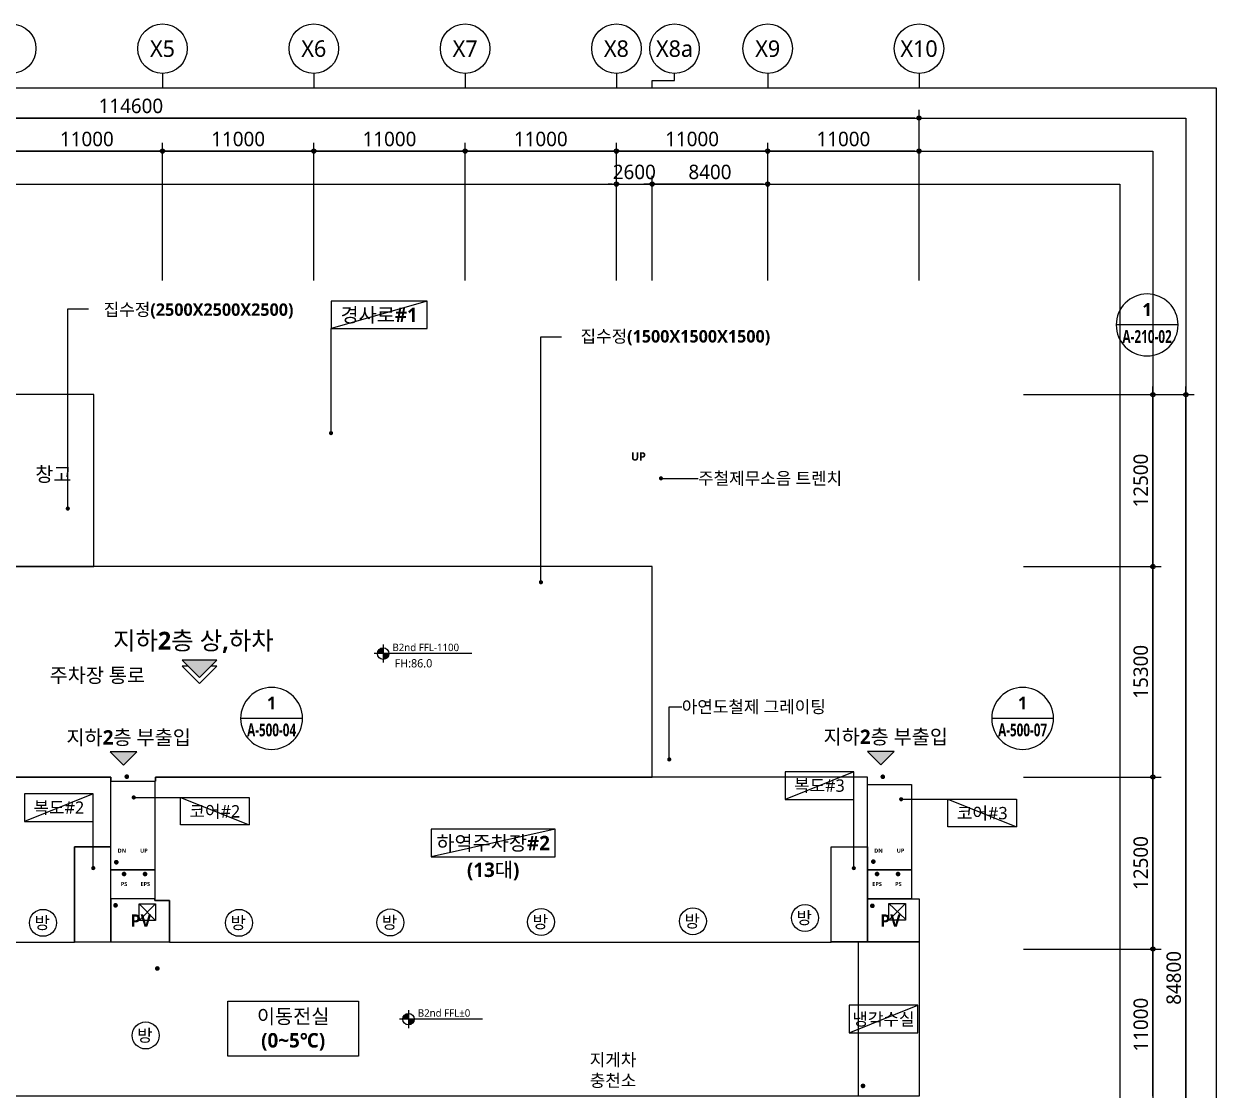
# Model space of a CAD drawing. Header units: millimetres. Extents: x -867282 to 190005487, y -1022614 to 455456909.
# Drawn here: x 369301 to 455982, y 92157 to 169666 of the extents above; entities that cross this region are included whole.
import ezdxf
from ezdxf.enums import TextEntityAlignment as Align

# ---------------------------------------------------------------- set-up
doc = ezdxf.new("R2010")
doc.units = ezdxf.units.MM
doc.header["$LTSCALE"] = 400
doc.header["$MEASUREMENT"] = 0
doc.header["$PDSIZE"] = -10
doc.layers.get('0').update_dxf_attribs({"linetype": 'CONTINUOUS'})
doc.layers.get('Defpoints').update_dxf_attribs({"color": 153, "linetype": 'CONTINUOUS'})
for name, color, linetype in [('A-ANNO-ENT', 1, 'CONTINUOUS'), ('A-ANNO-GRA1', 7, 'CONTINUOUS'), ('A-ANNO-PONT', 7, 'CONTINUOUS'), ('A-ANNO-TEXT1', 7, 'CONTINUOUS'), ('A-ANNO-TEXT2', 3, 'CONTINUOUS'), ('A-FLOR-MARK-ARCH', 1, 'CONTINUOUS'), ('A-ST-AXIS-BUB', 7, 'CONTINUOUS'), ('A-ST-AXIS-DIM', 7, 'CONTINUOUS'), ('AA-MKXS', 3, 'CONTINUOUS')]:
    doc.layers.add(name, color=color, linetype=linetype)
doc.layers.add('Defpoint', color=161, linetype='CONTINUOUS', plot=False)
doc.layers.add('면적', color=210, linetype='CONTINUOUS', plot=False)
doc.styles.add('2020음성 1차', font='')
doc.styles.add('SAMOO', font='romans.shx', dxfattribs={"bigfont": 'whgtxt.shx'})
doc.styles.add('SH_대대리576', font='malgun.ttf')
doc.styles.add('SH_진천_나눔', font='')
doc.styles.get('2020음성 1차').set_extended_font_data('NanumGothic', bold=True)
doc.styles.get('SH_진천_나눔').set_extended_font_data('NanumGothic', bold=True)
doc.dimstyles.new('SHP 600', dxfattribs={"dimscale": 300, "dimtxt": 3.5, "dimasz": 1, "dimexe": 2, "dimexo": 2, "dimgap": 1, "dimtad": 1, "dimdec": 0, "dimzin": 0, "dimdsep": 46, "dimtxsty": 'SH_대대리576', "dimblk": 'DIMDOT', "dimcen": 0.09, "dimclrt": 3, "dimadec": 0, "dimazin": 1, "dimtfac": 1, "dimtdec": 0, "dimtix": 1, "dimtmove": 2, "dimatfit": 0, "dimldrblk": 'DIMDOT', "dimfxl": 1, "dimtolj": 1, "dimtzin": 0, "dimarcsym": 0})

# ---------------------------------------------------------------- blocks, each defined once
blk = doc.blocks.new('DIMDOT')
at = {"color": 0}
blk.add_line((-2, 0), (2, 0), dxfattribs=at)
for radius in [0.5, 0.25]:
    blk.add_circle((0, 0), radius, dxfattribs=at)
blk = doc.blocks.new('*D129')
at = {"layer": 'A-ST-AXIS-DIM', "color": 0, "lineweight": -2, "transparency": 16777216}
for p, q in [((319782, 151016), (319782, 163416)), ((434382, 151016), (434382, 163416)), ((434082, 162816), (320082, 162816))]:
    blk.add_line(p, q, dxfattribs=at)
at = {"layer": 'Defpoints', "color": 0, "transparency": 16777216}
for p in [(319782, 162816), (319782, 150416), (434382, 150416)]:
    blk.add_point(p, dxfattribs=at)
at = {"layer": 'A-ST-AXIS-DIM', "color": 0, "linetype": 'ByBlock', "lineweight": -2, "transparency": 16777216, "xscale": 300, "yscale": 300, "zscale": 300, "rotation": 180}
blk.add_blockref('DIMDOT', (319782, 162816), dxfattribs=at)
at = {"layer": 'A-ST-AXIS-DIM', "color": 0, "linetype": 'ByBlock', "lineweight": -2, "transparency": 16777216, "xscale": 300, "yscale": 300, "zscale": 300}
blk.add_blockref('DIMDOT', (434382, 162816), dxfattribs=at)
at = {"layer": 'A-ST-AXIS-DIM', "color": 3, "transparency": 16777216, "insert": (377082, 163696), "char_height": 1050, "attachment_point": 5, "style": 'SH_대대리576'}
blk.add_mtext('\\A1;114600', dxfattribs=at)
blk = doc.blocks.new('*D133')
at = {"layer": 'A-ST-AXIS-DIM', "color": 0, "lineweight": -2, "transparency": 16777216}
for p, q in [((368382, 151016), (368382, 161016)), ((379082, 160416), (368682, 160416)), ((379382, 151016), (379382, 161016))]:
    blk.add_line(p, q, dxfattribs=at)
at = {"layer": 'Defpoints', "color": 0, "transparency": 16777216}
for p in [(368382, 160416), (368382, 150416), (379382, 150416)]:
    blk.add_point(p, dxfattribs=at)
at = {"layer": 'A-ST-AXIS-DIM', "color": 0, "linetype": 'ByBlock', "lineweight": -2, "transparency": 16777216, "xscale": 300, "yscale": 300, "zscale": 300, "rotation": 180}
blk.add_blockref('DIMDOT', (368382, 160416), dxfattribs=at)
at = {"layer": 'A-ST-AXIS-DIM', "color": 0, "linetype": 'ByBlock', "lineweight": -2, "transparency": 16777216, "xscale": 300, "yscale": 300, "zscale": 300}
blk.add_blockref('DIMDOT', (379382, 160416), dxfattribs=at)
at = {"layer": 'A-ST-AXIS-DIM', "color": 3, "transparency": 16777216, "insert": (373882, 161292), "char_height": 1050, "attachment_point": 5, "style": 'SH_대대리576'}
blk.add_mtext('\\A1;11000', dxfattribs=at)
blk = doc.blocks.new('*D134')
at = {"layer": 'A-ST-AXIS-DIM', "color": 0, "lineweight": -2, "transparency": 16777216}
for p, q in [((379382, 151016), (379382, 161016)), ((390082, 160416), (379682, 160416)), ((390382, 151016), (390382, 161016))]:
    blk.add_line(p, q, dxfattribs=at)
at = {"layer": 'Defpoints', "color": 0, "transparency": 16777216}
for p in [(379382, 160416), (379382, 150416), (390382, 150416)]:
    blk.add_point(p, dxfattribs=at)
at = {"layer": 'A-ST-AXIS-DIM', "color": 0, "linetype": 'ByBlock', "lineweight": -2, "transparency": 16777216, "xscale": 300, "yscale": 300, "zscale": 300, "rotation": 180}
blk.add_blockref('DIMDOT', (379382, 160416), dxfattribs=at)
at = {"layer": 'A-ST-AXIS-DIM', "color": 0, "linetype": 'ByBlock', "lineweight": -2, "transparency": 16777216, "xscale": 300, "yscale": 300, "zscale": 300}
blk.add_blockref('DIMDOT', (390382, 160416), dxfattribs=at)
at = {"layer": 'A-ST-AXIS-DIM', "color": 3, "transparency": 16777216, "insert": (384882, 161292), "char_height": 1050, "attachment_point": 5, "style": 'SH_대대리576'}
blk.add_mtext('\\A1;11000', dxfattribs=at)
blk = doc.blocks.new('*D135')
at = {"layer": 'A-ST-AXIS-DIM', "color": 0, "lineweight": -2, "transparency": 16777216}
for p, q in [((390382, 151016), (390382, 161016)), ((401082, 160416), (390682, 160416)), ((401382, 151016), (401382, 161016))]:
    blk.add_line(p, q, dxfattribs=at)
at = {"layer": 'Defpoints', "color": 0, "transparency": 16777216}
for p in [(390382, 160416), (390382, 150416), (401382, 150416)]:
    blk.add_point(p, dxfattribs=at)
at = {"layer": 'A-ST-AXIS-DIM', "color": 0, "linetype": 'ByBlock', "lineweight": -2, "transparency": 16777216, "xscale": 300, "yscale": 300, "zscale": 300, "rotation": 180}
blk.add_blockref('DIMDOT', (390382, 160416), dxfattribs=at)
at = {"layer": 'A-ST-AXIS-DIM', "color": 0, "linetype": 'ByBlock', "lineweight": -2, "transparency": 16777216, "xscale": 300, "yscale": 300, "zscale": 300}
blk.add_blockref('DIMDOT', (401382, 160416), dxfattribs=at)
at = {"layer": 'A-ST-AXIS-DIM', "color": 3, "transparency": 16777216, "insert": (395882, 161292), "char_height": 1050, "attachment_point": 5, "style": 'SH_대대리576'}
blk.add_mtext('\\A1;11000', dxfattribs=at)
blk = doc.blocks.new('*D136')
at = {"layer": 'A-ST-AXIS-DIM', "color": 0, "lineweight": -2, "transparency": 16777216}
for p, q in [((401382, 151016), (401382, 161016)), ((412082, 160416), (401682, 160416)), ((412382, 151016), (412382, 161016))]:
    blk.add_line(p, q, dxfattribs=at)
at = {"layer": 'Defpoints', "color": 0, "transparency": 16777216}
for p in [(401382, 160416), (401382, 150416), (412382, 150416)]:
    blk.add_point(p, dxfattribs=at)
at = {"layer": 'A-ST-AXIS-DIM', "color": 0, "linetype": 'ByBlock', "lineweight": -2, "transparency": 16777216, "xscale": 300, "yscale": 300, "zscale": 300, "rotation": 180}
blk.add_blockref('DIMDOT', (401382, 160416), dxfattribs=at)
at = {"layer": 'A-ST-AXIS-DIM', "color": 0, "linetype": 'ByBlock', "lineweight": -2, "transparency": 16777216, "xscale": 300, "yscale": 300, "zscale": 300}
blk.add_blockref('DIMDOT', (412382, 160416), dxfattribs=at)
at = {"layer": 'A-ST-AXIS-DIM', "color": 3, "transparency": 16777216, "insert": (406882, 161292), "char_height": 1050, "attachment_point": 5, "style": 'SH_대대리576'}
blk.add_mtext('\\A1;11000', dxfattribs=at)
blk = doc.blocks.new('*D137')
at = {"layer": 'A-ST-AXIS-DIM', "color": 0, "lineweight": -2, "transparency": 16777216}
for p, q in [((412382, 151016), (412382, 161016)), ((423082, 160416), (412682, 160416)), ((423382, 151016), (423382, 161016))]:
    blk.add_line(p, q, dxfattribs=at)
at = {"layer": 'Defpoints', "color": 0, "transparency": 16777216}
for p in [(412382, 160416), (412382, 150416), (423382, 150416)]:
    blk.add_point(p, dxfattribs=at)
at = {"layer": 'A-ST-AXIS-DIM', "color": 0, "linetype": 'ByBlock', "lineweight": -2, "transparency": 16777216, "xscale": 300, "yscale": 300, "zscale": 300, "rotation": 180}
blk.add_blockref('DIMDOT', (412382, 160416), dxfattribs=at)
at = {"layer": 'A-ST-AXIS-DIM', "color": 0, "linetype": 'ByBlock', "lineweight": -2, "transparency": 16777216, "xscale": 300, "yscale": 300, "zscale": 300}
blk.add_blockref('DIMDOT', (423382, 160416), dxfattribs=at)
at = {"layer": 'A-ST-AXIS-DIM', "color": 3, "transparency": 16777216, "insert": (417882, 161292), "char_height": 1050, "attachment_point": 5, "style": 'SH_대대리576'}
blk.add_mtext('\\A1;11000', dxfattribs=at)
blk = doc.blocks.new('*D138')
at = {"layer": 'A-ST-AXIS-DIM', "color": 0, "lineweight": -2, "transparency": 16777216}
for p, q in [((423382, 151016), (423382, 161016)), ((434082, 160416), (423682, 160416)), ((434382, 151016), (434382, 161016))]:
    blk.add_line(p, q, dxfattribs=at)
at = {"layer": 'Defpoints', "color": 0, "transparency": 16777216}
for p in [(423382, 160416), (423382, 150416), (434382, 150416)]:
    blk.add_point(p, dxfattribs=at)
at = {"layer": 'A-ST-AXIS-DIM', "color": 0, "linetype": 'ByBlock', "lineweight": -2, "transparency": 16777216, "xscale": 300, "yscale": 300, "zscale": 300, "rotation": 180}
blk.add_blockref('DIMDOT', (423382, 160416), dxfattribs=at)
at = {"layer": 'A-ST-AXIS-DIM', "color": 0, "linetype": 'ByBlock', "lineweight": -2, "transparency": 16777216, "xscale": 300, "yscale": 300, "zscale": 300}
blk.add_blockref('DIMDOT', (434382, 160416), dxfattribs=at)
at = {"layer": 'A-ST-AXIS-DIM', "color": 3, "transparency": 16777216, "insert": (428882, 161292), "char_height": 1050, "attachment_point": 5, "style": 'SH_대대리576'}
blk.add_mtext('\\A1;11000', dxfattribs=at)
blk = doc.blocks.new('A-ST-AXIS-BUB-1')
at = {"layer": 'A-ST-AXIS-BUB'}
blk.add_line((0, 350), (0, 0), dxfattribs=at)
blk.add_circle((0, 950), 600, dxfattribs=at)
blk = doc.blocks.new('*D142')
at = {"layer": 'A-ST-AXIS-DIM', "color": 0, "lineweight": -2, "transparency": 16777216}
for p, q in [((441982, 142716), (451982, 142716)), ((451382, 130516), (451382, 142416)), ((441982, 130216), (451982, 130216))]:
    blk.add_line(p, q, dxfattribs=at)
at = {"layer": 'Defpoints', "color": 0, "transparency": 16777216}
for p in [(441382, 142716), (451382, 142716), (441382, 130216)]:
    blk.add_point(p, dxfattribs=at)
at = {"layer": 'A-ST-AXIS-DIM', "color": 0, "linetype": 'ByBlock', "lineweight": -2, "transparency": 16777216, "xscale": 300, "yscale": 300, "zscale": 300}
for p, rotation in [((451382, 142716), 90), ((451382, 130216), 270)]:
    blk.add_blockref('DIMDOT', p, dxfattribs=dict(at, rotation=rotation))
at = {"layer": 'A-ST-AXIS-DIM', "color": 3, "transparency": 16777216, "insert": (450503, 136466), "char_height": 1050, "attachment_point": 5, "rotation": 90, "style": 'SH_대대리576'}
blk.add_mtext('\\A1;12500', dxfattribs=at)
blk = doc.blocks.new('*D143')
at = {"layer": 'A-ST-AXIS-DIM', "color": 0, "lineweight": -2, "transparency": 16777216}
for p, q in [((441982, 130216), (451982, 130216)), ((451382, 115216), (451382, 129916)), ((441982, 114916), (451982, 114916))]:
    blk.add_line(p, q, dxfattribs=at)
at = {"layer": 'Defpoints', "color": 0, "transparency": 16777216}
for p in [(441382, 130216), (451382, 130216), (441382, 114916)]:
    blk.add_point(p, dxfattribs=at)
at = {"layer": 'A-ST-AXIS-DIM', "color": 0, "linetype": 'ByBlock', "lineweight": -2, "transparency": 16777216, "xscale": 300, "yscale": 300, "zscale": 300}
for p, rotation in [((451382, 130216), 90), ((451382, 114916), 270)]:
    blk.add_blockref('DIMDOT', p, dxfattribs=dict(at, rotation=rotation))
at = {"layer": 'A-ST-AXIS-DIM', "color": 3, "transparency": 16777216, "insert": (450502, 122566), "char_height": 1050, "attachment_point": 5, "rotation": 90, "style": 'SH_대대리576'}
blk.add_mtext('\\A1;15300', dxfattribs=at)
blk = doc.blocks.new('*D144')
at = {"layer": 'A-ST-AXIS-DIM', "color": 0, "lineweight": -2, "transparency": 16777216}
for p, q in [((441982, 114916), (451982, 114916)), ((451382, 102716), (451382, 114616)), ((441982, 102416), (451982, 102416))]:
    blk.add_line(p, q, dxfattribs=at)
at = {"layer": 'Defpoints', "color": 0, "transparency": 16777216}
for p in [(441382, 114916), (451382, 114916), (441382, 102416)]:
    blk.add_point(p, dxfattribs=at)
at = {"layer": 'A-ST-AXIS-DIM', "color": 0, "linetype": 'ByBlock', "lineweight": -2, "transparency": 16777216, "xscale": 300, "yscale": 300, "zscale": 300}
for p, rotation in [((451382, 114916), 90), ((451382, 102416), 270)]:
    blk.add_blockref('DIMDOT', p, dxfattribs=dict(at, rotation=rotation))
at = {"layer": 'A-ST-AXIS-DIM', "color": 3, "transparency": 16777216, "insert": (450503, 108666), "char_height": 1050, "attachment_point": 5, "rotation": 90, "style": 'SH_대대리576'}
blk.add_mtext('\\A1;12500', dxfattribs=at)
blk = doc.blocks.new('*D145')
at = {"layer": 'A-ST-AXIS-DIM', "color": 0, "lineweight": -2, "transparency": 16777216}
for p, q in [((441982, 102416), (451982, 102416)), ((451382, 91716), (451382, 102116)), ((441982, 91416), (451982, 91416))]:
    blk.add_line(p, q, dxfattribs=at)
at = {"layer": 'Defpoints', "color": 0, "transparency": 16777216}
for p in [(441382, 102416), (451382, 102416), (441382, 91416)]:
    blk.add_point(p, dxfattribs=at)
at = {"layer": 'A-ST-AXIS-DIM', "color": 0, "linetype": 'ByBlock', "lineweight": -2, "transparency": 16777216, "xscale": 300, "yscale": 300, "zscale": 300}
for p, rotation in [((451382, 102416), 90), ((451382, 91416), 270)]:
    blk.add_blockref('DIMDOT', p, dxfattribs=dict(at, rotation=rotation))
at = {"layer": 'A-ST-AXIS-DIM', "color": 3, "transparency": 16777216, "insert": (450506, 96916), "char_height": 1050, "attachment_point": 5, "rotation": 90, "style": 'SH_대대리576'}
blk.add_mtext('\\A1;11000', dxfattribs=at)
blk = doc.blocks.new('*D149')
at = {"layer": 'A-ST-AXIS-DIM', "color": 0, "lineweight": -2, "transparency": 16777216}
for p, q in [((441982, 142716), (454382, 142716)), ((453782, 58216), (453782, 142416)), ((441982, 57916), (454382, 57916))]:
    blk.add_line(p, q, dxfattribs=at)
at = {"layer": 'Defpoints', "color": 0, "transparency": 16777216}
for p in [(441382, 142716), (453782, 142716), (441382, 57916)]:
    blk.add_point(p, dxfattribs=at)
at = {"layer": 'A-ST-AXIS-DIM', "color": 0, "linetype": 'ByBlock', "lineweight": -2, "transparency": 16777216, "xscale": 300, "yscale": 300, "zscale": 300}
for p, rotation in [((453782, 142716), 90), ((453782, 57916), 270)]:
    blk.add_blockref('DIMDOT', p, dxfattribs=dict(at, rotation=rotation))
at = {"layer": 'A-ST-AXIS-DIM', "color": 3, "transparency": 16777216, "insert": (452902, 100316), "char_height": 1050, "attachment_point": 5, "rotation": 90, "style": 'SH_대대리576'}
blk.add_mtext('\\A1;84800', dxfattribs=at)
blk = doc.blocks.new('*U392')
at = {"layer": 'AA-MKXS', "color": 3, "linetype": 'Continuous', "ltscale": 5}
blk.add_line((-5.999976, 0), (5.999976, 0), dxfattribs=at)
blk.add_circle((0, 0), 5.999976, dxfattribs=at)
at = {"layer": 'AA-MKXS', "style": 'SAMOO', "width": 0.85}
blk.add_attdef('ViewNUM', text='', height=2.5, dxfattribs=at).set_placement((0, 1), align=Align.BOTTOM_CENTER)
blk.add_attdef('SheetNUM', text='', height=2.5, dxfattribs=at).set_placement((0, -1), align=Align.TOP_CENTER)
blk = doc.blocks.new('G$CE9562CCE')
at = {"layer": 'A-ANNO-PONT'}
for points in [[(1814, 2981, 0.4142136), (648, 1814), (1814, 1814)], [(1814, 648, 0.4142136), (2981, 1814), (1814, 1814)]]:
    blk.add_hatch(color=256, dxfattribs=at).paths.add_polyline_path(points)
for p, q in [((1814, 3629), (1814, 0)), ((19728, 1814), (0, 1814))]:
    blk.add_line(p, q, dxfattribs=at)
blk.add_circle((1814, 1814), 1166, dxfattribs=at)
at = {"style": 'SH_대대리576'}
blk.add_attdef('레벨', (3696, 2314), '', height=1500, dxfattribs=at)
blk = doc.blocks.new('G$CF757CB8B')
at = {"layer": 'A-ANNO-PONT'}
for points in [[(1814, 2981, 0.4142136), (648, 1814), (1814, 1814)], [(1814, 648, 0.4142136), (2981, 1814), (1814, 1814)]]:
    blk.add_hatch(color=256, dxfattribs=at).paths.add_polyline_path(points)
for p, q in [((1814, 3629), (1814, 0)), ((16728, 1814), (0, 1814))]:
    blk.add_line(p, q, dxfattribs=at)
blk.add_circle((1814, 1814), 1166, dxfattribs=at)
at = {"style": 'SH_대대리576'}
blk.add_attdef('레벨', (3696, 2314), '', height=1500, dxfattribs=at)
blk = doc.blocks.new('*U543')
at = {"layer": 'AA-MKXS', "color": 3, "linetype": 'Continuous', "ltscale": 5}
blk.add_line((-5.999976, 0), (5.999976, 0), dxfattribs=at)
blk.add_circle((0, 0), 5.999976, dxfattribs=at)
at = {"layer": 'AA-MKXS', "style": 'SAMOO', "width": 0.85}
blk.add_attdef('ViewNUM', text='', height=2.5, dxfattribs=at).set_placement((0, 1), align=Align.BOTTOM_CENTER)
blk.add_attdef('SheetNUM', text='', height=2.5, dxfattribs=at).set_placement((0, -1), align=Align.TOP_CENTER)
blk = doc.blocks.new('*D427')
at = {"layer": 'A-ST-AXIS-DIM', "color": 0, "lineweight": -2, "transparency": 16777216}
for p, q in [((412082, 158016), (411782, 158016)), ((412382, 151016), (412382, 158616)), ((412382, 158016), (414982, 158016)), ((414982, 151016), (414982, 158616)), ((415282, 158016), (415582, 158016))]:
    blk.add_line(p, q, dxfattribs=at)
at = {"layer": 'Defpoints', "color": 0, "transparency": 16777216}
for p in [(414982, 158016), (412382, 150416), (414982, 150416)]:
    blk.add_point(p, dxfattribs=at)
at = {"layer": 'A-ST-AXIS-DIM', "color": 0, "linetype": 'ByBlock', "lineweight": -2, "transparency": 16777216, "xscale": 300, "yscale": 300, "zscale": 300}
blk.add_blockref('DIMDOT', (412382, 158016), dxfattribs=at)
at = {"layer": 'A-ST-AXIS-DIM', "color": 0, "linetype": 'ByBlock', "lineweight": -2, "transparency": 16777216, "xscale": 300, "yscale": 300, "zscale": 300, "rotation": 180}
blk.add_blockref('DIMDOT', (414982, 158016), dxfattribs=at)
at = {"layer": 'A-ST-AXIS-DIM', "color": 3, "transparency": 16777216, "insert": (413682, 158896), "char_height": 1050, "attachment_point": 5, "style": 'SH_대대리576'}
blk.add_mtext('\\A1;2600', dxfattribs=at)
blk = doc.blocks.new('*D428')
at = {"layer": 'A-ST-AXIS-DIM', "color": 0, "lineweight": -2, "transparency": 16777216}
for p, q in [((414982, 151016), (414982, 158616)), ((423082, 158016), (415282, 158016)), ((423382, 151016), (423382, 158616))]:
    blk.add_line(p, q, dxfattribs=at)
at = {"layer": 'Defpoints', "color": 0, "transparency": 16777216}
for p in [(414982, 158016), (414982, 150416), (423382, 150416)]:
    blk.add_point(p, dxfattribs=at)
at = {"layer": 'A-ST-AXIS-DIM', "color": 0, "linetype": 'ByBlock', "lineweight": -2, "transparency": 16777216, "xscale": 300, "yscale": 300, "zscale": 300, "rotation": 180}
blk.add_blockref('DIMDOT', (414982, 158016), dxfattribs=at)
at = {"layer": 'A-ST-AXIS-DIM', "color": 0, "linetype": 'ByBlock', "lineweight": -2, "transparency": 16777216, "xscale": 300, "yscale": 300, "zscale": 300}
blk.add_blockref('DIMDOT', (423382, 158016), dxfattribs=at)
at = {"layer": 'A-ST-AXIS-DIM', "color": 3, "transparency": 16777216, "insert": (419182, 158896), "char_height": 1050, "attachment_point": 5, "style": 'SH_대대리576'}
blk.add_mtext('\\A1;8400', dxfattribs=at)
blk = doc.blocks.new('G$C67953E58')
at = {"layer": '면적'}
for points in [[(95200, 72300), (54600, 72300), (54600, 84800), (48600, 84800), (0, 84800), (0, 46000), (1300, 46000), (1800, 46000), (13000, 46000), (13000, 40100), (15100, 40100), (15100, 48150), (16150, 48150), (16150, 50250), (16150, 56700), (19350, 56700), (19350, 56700), (19350, 57000), (55850, 57000), (55850, 56700), (55850, 56700), (59100, 56700), (59100, 57000), (95200, 57000)], [(19350, 56700), (19350, 51920), (22000, 51920), (22000, 45000), (53200, 45000), (53200, 51920), (55850, 51920), (55850, 56700), (55850, 56700), (55850, 57000), (19350, 57000), (19350, 56700)], [(55850, 56700), (59050, 56700), (59050, 50250), (55850, 50250)], [(59100, 57000), (59100, 56700), (59050, 56700), (59050, 48025), (60100, 48025), (60100, 45000), (108200, 45000), (108200, 51920), (110850, 51920), (110850, 56450), (110850, 56450), (110850, 57000)], [(110850, 56450), (114050, 56450), (114050, 50250), (110850, 50250)], [(53200, 45025), (55850, 45025), (55850, 51920), (53200, 51920)], [(110850, 45025), (108200, 45025), (108200, 51920), (110850, 51920)], [(55850, 50250), (59050, 50250), (59050, 48150), (55850, 48150)], [(110850, 50250), (114050, 50250), (114050, 48150), (110850, 48150)], [(55850, 48150), (55850, 45025), (60100, 45025), (60100, 48025), (59050, 48025), (59050, 48150)], [(110850, 48150), (114600, 48150), (114600, 45025), (110850, 45025)], [(19350, 33800), (19350, 42890), (22000, 42890), (22000, 45000), (53200, 45000), (53200, 45025), (60100, 45025), (60100, 45000), (108200, 45000), (108200, 45025), (114600, 45025), (114600, 33800)], [(110200, 45025), (114600, 45025), (114600, 33800), (110200, 33800)]]:
    blk.add_lwpolyline(points, close=True, dxfattribs=at)
blk.add_lwpolyline([(54600, 72300), (15600, 72300), (15600, 57000), (16150, 57000), (16150, 56700)], dxfattribs=at)

msp = doc.modelspace()

# ---------------------------------------------------------------- hatches: boundary and pattern name
at = {"layer": 'A-ANNO-ENT'}
for points in [[(380808, 123403.5), (383324.8, 123403.5), (382066.4, 122145.1)], [(375584.4, 116737.3), (377520.4, 116737.3), (376552.4, 115769.3)], [(430626.7, 116779), (432562.7, 116779), (431594.7, 115811)]]:
    msp.add_hatch(color=256, dxfattribs=at).paths.add_polyline_path(points)

# ---------------------------------------------------------------- linework, layer by layer
for p, q in [((378875, 105696.9, 206000), (377675, 104496.9, 206000)), ((377675, 105696.9, 206000), (378875, 104496.9, 206000)), ((433392.2, 105720.8, 309000), (432192.2, 104520.8, 309000)), ((432192.2, 105720.8, 309000), (433392.2, 104580.8, 309000))]:
    msp.add_line(p, q)
for points in [[(372496.8, 148952.1), (373996.8, 148952.1)], [(335931.8, 114616.3), (335931.8, 114916.3), (335381.8, 114916.3), (335381.8, 130216.3), (374381.8, 130216.3)]]:
    msp.add_lwpolyline(points)
at = {"const_width": 150}
msp.add_lwpolyline([(415542.1, 136629.3, 1), (415692.1, 136629.3, 1)], format="xyb", close=True, dxfattribs=at)
for points, elevation in [([(377675, 105696.9), (378875, 105696.9), (378875, 104496.9), (377675, 104496.9)], 206000), ([(432192.2, 105720.8), (433392.2, 105720.8), (433392.2, 104520.8), (432192.2, 104520.8)], 309000)]:
    msp.add_lwpolyline(points, close=True, dxfattribs=dict(elevation=elevation))
at = {"layer": 'A-ANNO-ENT'}
for points in [[(383324.8, 123403.5), (380808, 123403.5), (382066.4, 122145.1)], [(377520.4, 116737.3), (375584.4, 116737.3), (376552.4, 115769.3)], [(432562.7, 116779), (430626.7, 116779), (431594.7, 115811)]]:
    msp.add_lwpolyline(points, close=True, dxfattribs=at)
msp.add_lwpolyline([(381227.4, 122984), (380808, 122984), (382066.4, 121725.6), (383324.8, 122984), (382905.3, 122984)], dxfattribs=at)
at = {"layer": 'A-ANNO-GRA1'}
for points in [[(391631.8, 147519.3), (398631.8, 147519.3), (398631.8, 149519.3), (391631.8, 149519.3)], [(424639.1, 113293.7), (429639.1, 113293.7), (429639.1, 115293.7), (424639.1, 115293.7)], [(369345.8, 111691.5), (374345.8, 111691.5), (374345.8, 113691.5), (369345.8, 113691.5)], [(385684.4, 111431.4), (380684.4, 111431.4), (380684.4, 113431.4), (385684.4, 113431.4)], [(441477.9, 111302.4), (436477.9, 111302.4), (436477.9, 113302.4), (441477.9, 113302.4)], [(398919.3, 109127.2), (407919.3, 109127.2), (407919.3, 111127.2), (398919.3, 111127.2)], [(384130, 98632.1), (393630, 98632.1), (393630, 94632.1), (384130, 94632.1)], [(434294, 98325.4), (429294, 98325.4), (429294, 96325.4), (434294, 96325.4)]]:
    msp.add_lwpolyline(points, close=True, dxfattribs=at)
for points in [[(372496.8, 134431.3), (372496.8, 148952.1)], [(391631.8, 139916.3), (391631.8, 147519.3)], [(406891.8, 129076.3), (406891.8, 146904.8)], [(406891.8, 146904.8), (408391.8, 146904.8)], [(415617.1, 136629.3), (418317.5, 136629.3)], [(416222.5, 116195.3), (416222.5, 120022.7)], [(416222.5, 120022.7), (417132.5, 120022.7)], [(377289.4, 113431.4), (380684.4, 113431.4)], [(429639.1, 108296.5), (429639.1, 113293.7)], [(433082.9, 113302.4), (436477.9, 113302.4)], [(374345.8, 108296.5), (374345.8, 111691.5)]]:
    msp.add_lwpolyline(points, dxfattribs=at)
at = {"layer": 'A-ANNO-GRA1', "const_width": 150}
for points in [[(391631.8, 139841.3, 1), (391631.8, 139991.3, 1)], [(372421.8, 134431.3, 1), (372571.8, 134431.3, 1)], [(406816.8, 129076.3, 1), (406966.8, 129076.3, 1)], [(416147.5, 116195.3, 1), (416297.5, 116195.3, 1)], [(377289.4, 113506.4, 1), (377289.4, 113356.4, 1)], [(433082.9, 113377.4, 1), (433082.9, 113227.4, 1)], [(374270.8, 108296.5, 1), (374420.8, 108296.5, 1)], [(429564.1, 108296.5, 1), (429714.1, 108296.5, 1)]]:
    msp.add_lwpolyline(points, format="xyb", close=True, dxfattribs=at)
at = {"layer": 'A-ANNO-GRA1'}
for centre in [(370689.6, 104318.7), (384939.6, 104318.7), (395939.6, 104344.7), (406903, 104383), (417939.6, 104434.4), (426092.9, 104676.4), (378157, 96130.8)]:
    msp.add_circle(centre, 979.8, dxfattribs=at)
at = {"layer": 'A-FLOR-MARK-ARCH', "const_width": 168.8}
for points in [[(376700.3, 114944.8, 1), (376869, 114944.8, 1)], [(431662.6, 114936.7, 1), (431831.3, 114936.7, 1)], [(375939.3, 108722.7, 1), (376108.1, 108722.7, 1)], [(430974.2, 108768.6, 1), (431142.9, 108768.6, 1)], [(376502.1, 107868, 1), (376670.9, 107868, 1)], [(378029.5, 107866.3, 1), (378198.3, 107866.3, 1)], [(431244.8, 107868, 1), (431413.5, 107868, 1)], [(432772.8, 107866.3, 1), (432941.6, 107866.3, 1)], [(375881.9, 105592.7, 1), (376050.6, 105592.7, 1)], [(430902.1, 105554.8, 1), (431070.9, 105554.8, 1)], [(378918.5, 101000.7, 1), (379087.2, 101000.7, 1)], [(430390.8, 92465.5, -1), (430222, 92465.5, -1)]]:
    msp.add_lwpolyline(points, format="xyb", close=True, dxfattribs=at)
at = {"layer": 'A-ST-AXIS-BUB'}
msp.add_lwpolyline([(414981.8, 165016.3), (414981.8, 165541.3), (416604.7, 165541.3), (416604.7, 166066.3)], dxfattribs=at)
msp.add_circle((416604.7, 167866.3), 1800, dxfattribs=at)
at = {"layer": 'Defpoint'}
for p, q in [((398631.8, 149519.3), (391631.8, 147519.3)), ((429639.1, 115293.7), (424639.1, 113293.7)), ((374345.8, 113691.5), (369345.8, 111691.5)), ((380684.4, 113431.4), (385684.4, 111431.4)), ((436477.9, 113302.4), (441477.9, 111302.4)), ((407919.3, 111127.2), (398919.3, 109127.2)), ((429294, 96325.4), (434294, 98325.4))]:
    msp.add_line(p, q, dxfattribs=at)
for points in [[(455981.8, 36444.9), (284781.8, 36444.9), (284781.8, 165016.3), (455981.8, 165016.3)], [(453781.8, 38644.9), (286981.8, 38644.9), (286981.8, 162816.3), (453781.8, 162816.3)], [(451381.8, 41044.9), (289381.8, 41044.9), (289381.8, 160416.3), (451381.8, 160416.3)], [(448981.8, 43444.9), (291781.8, 43444.9), (291781.8, 158016.3), (448981.8, 158016.3)]]:
    msp.add_lwpolyline(points, close=True, dxfattribs=at)

# ---------------------------------------------------------------- block references
ref = msp.add_blockref('*U392', (450963.5, 147779.8), dxfattribs=dict(xscale=-375.0015000059622, yscale=375.0015000059622, zscale=375.0015000059622))
ref.add_attrib('SheetNUM', 'A-210-02', dxfattribs={"layer": 'AA-MKXS', "height": 937.5, "style": '2020음성 1차', "width": 0.7}).set_placement((450963.5, 147404.8), align=Align.TOP_CENTER)
ref.add_attrib('ViewNUM', '1', dxfattribs={"layer": 'AA-MKXS', "height": 937.5, "style": '2020음성 1차'}).set_placement((450963.5, 148154.8), align=Align.BOTTOM_CENTER)
msp.add_blockref('G$C67953E58', (319781.8, 57916.3))
at = {"xscale": 0.36, "yscale": 0.36, "zscale": 0.36}
for name, p, values in [('G$CE9562CCE', (394768.7, 123237.6), {'레벨': 'B2nd FFL-1100'}), ('G$CF757CB8B', (396614.6, 96662.2), {'레벨': 'B2nd FFL%%P0'})]:
    msp.add_blockref(name, p, dxfattribs=at).add_auto_attribs(values)
ref = msp.add_blockref('*U543', (387313.5, 119179.8), dxfattribs=dict(xscale=-375.0015000059622, yscale=375.0015000059622, zscale=375.0015000059622))
ref.add_attrib('SheetNUM', 'A-500-04', dxfattribs={"layer": 'AA-MKXS', "height": 930, "style": '2020음성 1차', "width": 0.7}).set_placement((387313.5, 118804.8, 103000), align=Align.TOP_CENTER)
ref.add_attrib('ViewNUM', '1', dxfattribs={"layer": 'AA-MKXS', "height": 930, "style": '2020음성 1차'}).set_placement((387313.5, 119554.8, 103000), align=Align.BOTTOM_CENTER)
ref = msp.add_blockref('*U392', (441913.5, 119179.8), dxfattribs=dict(xscale=-375.0015000059622, yscale=375.0015000059622, zscale=375.0015000059622))
ref.add_attrib('SheetNUM', 'A-500-07', dxfattribs={"layer": 'AA-MKXS', "height": 930, "style": '2020음성 1차', "width": 0.7}).set_placement((441913.5, 118804.8, 103000), align=Align.TOP_CENTER)
ref.add_attrib('ViewNUM', '1', dxfattribs={"layer": 'AA-MKXS', "height": 930, "style": '2020음성 1차'}).set_placement((441913.5, 119554.8, 103000), align=Align.BOTTOM_CENTER)
at = {"layer": 'A-ST-AXIS-BUB', "xscale": 3, "yscale": 3, "zscale": 3}
for p in [(368381.8, 165016.3), (379381.8, 165016.3), (390381.8, 165016.3), (401381.8, 165016.3), (412381.8, 165016.3), (423381.8, 165016.3), (434381.8, 165016.3)]:
    msp.add_blockref('A-ST-AXIS-BUB-1', p, dxfattribs=at)

# ---------------------------------------------------------------- texts
at = {"color": 1, "style": 'SH_대대리576'}
msp.add_text('FH:86.0', height=600, dxfattribs=at).set_placement((396253.2, 123184.9), align=Align.MIDDLE_LEFT)
at = {"layer": 'A-ANNO-TEXT1', "style": 'SH_대대리576'}
for s, p in [('X5', (379381.8, 167866.3)), ('X6', (390381.8, 167866.3)), ('X7', (401381.8, 167866.3)), ('X8', (412381.8, 167866.3)), ('X8a', (416604.7, 167866.3)), ('X9', (423381.8, 167866.3)), ('X10', (434381.8, 167866.3))]:
    msp.add_text(s, height=1200, dxfattribs=at).set_placement(p, align=Align.MIDDLE_CENTER)
at = {"layer": 'A-ANNO-TEXT1', "style": 'SH_진천_나눔'}
for s, height, p in [('집수정(2500X2500X2500)', 900, (382005.5, 148852.6)), ('집수정(1500X1500X1500)', 900, (416665.1, 146910.6)), ('UP', 600, (413981.8, 138216.3)), ('지하2층 상,하차', 1300, (381623.4, 124797.3)), ('지하2층 부출입', 1050, (376919.8, 117812.4)), ('지하2층 부출입', 1050, (431962.1, 117854.1)), ('DN', 300, (376431.8, 109566.3)), ('UP', 300, (378031.8, 109566.3)), ('DN', 300, (431431.8, 109566.3)), ('UP', 300, (433031.8, 109566.3)), ('(13대)', 1050, (403419.3, 108127.2)), ('PS', 300, (376581.8, 107141.3)), ('EPS', 300, (378131.8, 107141.3)), ('EPS', 300, (431331.8, 107141.3)), ('PS', 300, (432881.8, 107141.3)), ('PV', 900, (377806.8, 104478.8)), ('PV', 900, (432296.8, 104478.8))]:
    msp.add_text(s, height=height, dxfattribs=at).set_placement(p, align=Align.MIDDLE)
for s, p in [('주철제무소음 트렌치', (418317.5, 136629.3)), ('아연도철제 그레이팅', (417132.5, 120022.7))]:
    msp.add_text(s, height=900, dxfattribs=at).set_placement(p, align=Align.MIDDLE_LEFT)
for p in [(370072, 103875.9), (384322, 103875.9), (395322, 103901.9), (406285.4, 103940.1), (417322, 103991.5), (425475.3, 104233.6), (377539.4, 95688)]:
    msp.add_text('방', height=900, dxfattribs=at).set_placement(p)
at = {"layer": 'A-ANNO-TEXT2'}
for s, height, style, p in [('경사로#1', 1050, 'SH_진천_나눔', (395131.8, 148519.3)), ('창고', 1050, 'SH_진천_나눔', (371449.4, 136938.2)), ('복도#3', 900, 'SH_대대리576', (427139.1, 114293.7)), ('복도#2', 900, 'SH_대대리576', (371845.8, 112691.5)), ('코어#2', 900, 'SH_대대리576', (383184.4, 112431.4)), ('코어#3', 900, 'SH_대대리576', (438977.9, 112302.4)), ('하역주차장#2', 1050, 'SH_진천_나눔', (403419.3, 110127.2)), ('이동전실', 1050, 'SH_진천_나눔', (388880, 97528.8)), ('냉각수실', 900, 'SH_진천_나눔', (431794, 97325.4)), ('(0~5℃)', 1050, 'SH_진천_나눔', (388880, 95672.8))]:
    msp.add_text(s, height=height, dxfattribs=dict(at, style=style)).set_placement(p, align=Align.MIDDLE)
at = {"layer": 'A-ANNO-TEXT2', "style": 'SH_대대리576'}
msp.add_text('주차장 통로', height=1050, dxfattribs=at).set_placement((371172.7, 121783.1))
at = {"layer": 'Defpoint', "style": 'SH_대대리576'}
for s, p in [('지게차', (412134.6, 94368.4)), ('충천소', (412134.6, 92868.4))]:
    msp.add_text(s, height=900, dxfattribs=at).set_placement(p, align=Align.MIDDLE)

# ---------------------------------------------------------------- dimensions: what is measured, and where the dimension line sits
at = {"layer": 'A-ST-AXIS-DIM'}
for base, p1, p2, picture, middle in [((319781.8, 162816.3), (434381.8, 150416.3), (319781.8, 150416.3), '*D129', (377081.8, 163695.8)), ((368381.8, 160416.3), (379381.8, 150416.3), (368381.8, 150416.3), '*D133', (373881.8, 161292.1)), ((379381.8, 160416.3), (390381.8, 150416.3), (379381.8, 150416.3), '*D134', (384881.8, 161292.1)), ((390381.8, 160416.3), (401381.8, 150416.3), (390381.8, 150416.3), '*D135', (395881.8, 161292.1)), ((401381.8, 160416.3), (412381.8, 150416.3), (401381.8, 150416.3), '*D136', (406881.8, 161292.1)), ((412381.8, 160416.3), (423381.8, 150416.3), (412381.8, 150416.3), '*D137', (417881.8, 161292.1)), ((423381.8, 160416.3), (434381.8, 150416.3), (423381.8, 150416.3), '*D138', (428881.8, 161292.1))]:
    dim = msp.add_linear_dim(base=base, p1=p1, p2=p2, dimstyle='SHP 600', dxfattribs=at)
    dim.commit()
    dim.dimension.update_dxf_attribs({"geometry": picture, "text_midpoint": middle})
for base, p1, p2, angle, picture, middle in [((414981.8, 158016.3), (412381.8, 150416.3), (414981.8, 150416.3), 180, '*D427', (413681.8, 158895.8)), ((414981.8, 158016.3), (423381.8, 150416.3), (414981.8, 150416.3), 0, '*D428', (419181.8, 158895.8)), ((451381.8, 142716.3), (441381.8, 130216.3), (441381.8, 142716.3), 270, '*D142', (450503.1, 136466.3)), ((453781.8, 142716.3), (441381.8, 57916.3), (441381.8, 142716.3), 270, '*D149', (452902.4, 100316.3)), ((451381.8, 130216.3), (441381.8, 114916.3), (441381.8, 130216.3), 270, '*D143', (450502.4, 122566.3)), ((451381.8, 114916.3), (441381.8, 102416.3), (441381.8, 114916.3), 270, '*D144', (450503.1, 108666.3)), ((451381.8, 102416.3), (441381.8, 91416.3), (441381.8, 102416.3), 270, '*D145', (450506.1, 96916.3))]:
    dim = msp.add_linear_dim(base=base, p1=p1, p2=p2, angle=angle, dimstyle='SHP 600', dxfattribs=at)
    dim.commit()
    dim.dimension.update_dxf_attribs({"geometry": picture, "text_midpoint": middle})

doc.saveas('drawing.dxf')
